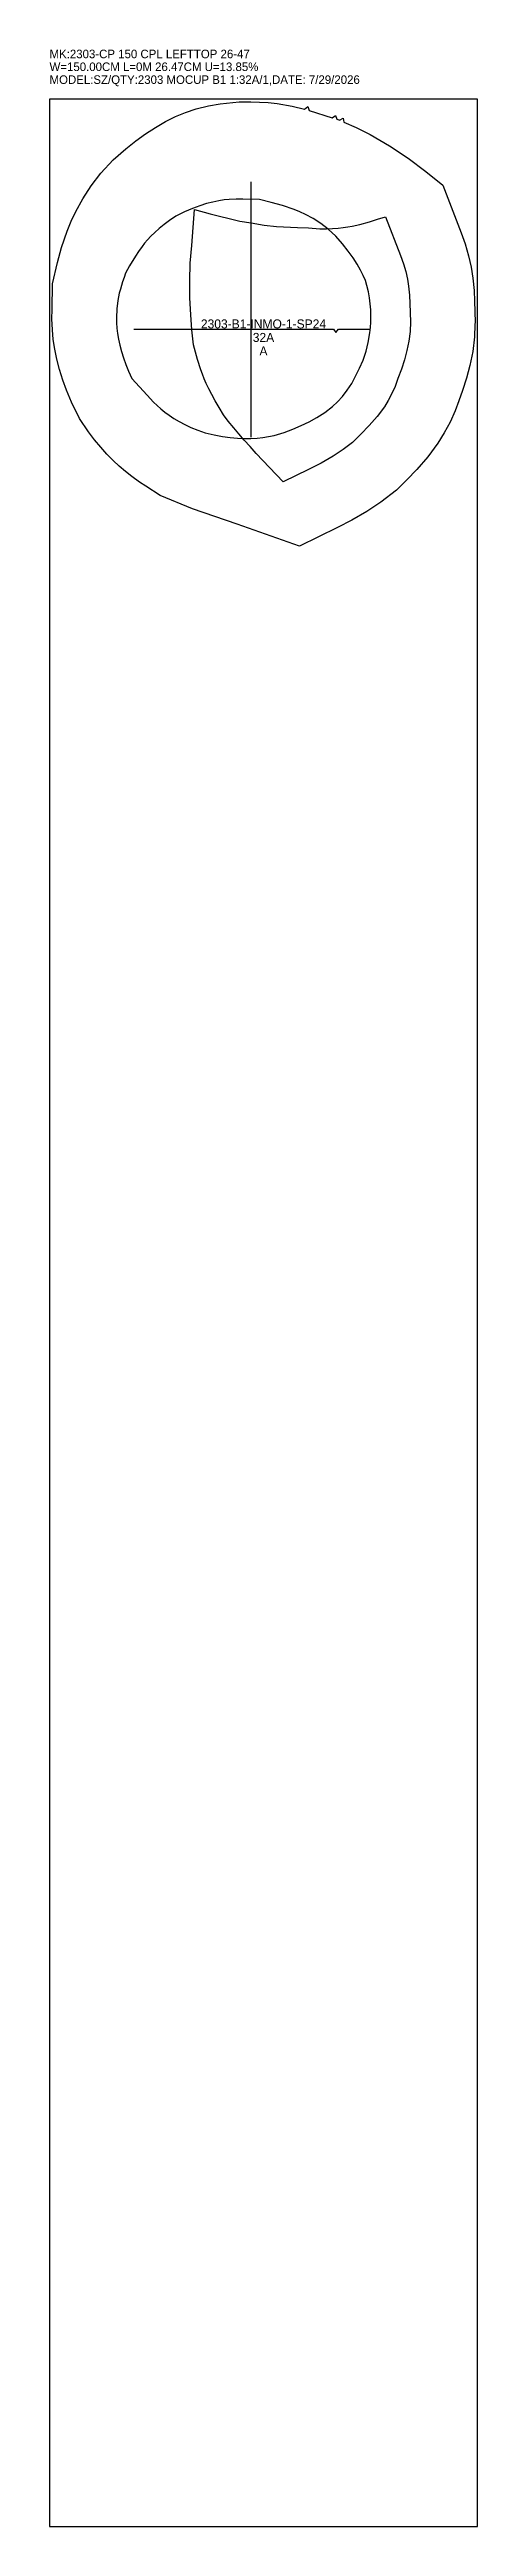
# Model space of a CAD drawing. Header units: inches. Extents: x 0 to 10.4, y 0 to 60.3.
import ezdxf
from ezdxf.enums import TextEntityAlignment as Align

# ---------------------------------------------------------------- set-up
doc = ezdxf.new("R2010")
doc.units = ezdxf.units.IN

msp = doc.modelspace()

# ---------------------------------------------------------------- linework, layer by layer
at = {"layer": 'T001L001'}
for points in [[(0, 0), (10.421, 0), (10.421, 59.055), (0, 59.055), (0, 0)], [(0.416, 51.982), (0.327, 52.22), (0.245, 52.477), (0.179, 52.729), (0.128, 52.975), (0.092, 53.211), (0.07, 53.442), (0.059, 53.716), (0.061, 53.939), (0.075, 54.567), (0.196, 55.082), (0.296, 55.451), (0.43, 55.847), (0.529, 56.089), (0.641, 56.329), (0.808, 56.635), (1.013, 56.948), (1.251, 57.255), (1.549, 57.582), (1.858, 57.85), (2.1, 58.042), (2.34, 58.217), (2.581, 58.373), (2.823, 58.513), (3.069, 58.634), (3.314, 58.736), (3.567, 58.822), (3.871, 58.898), (4.157, 58.947), (4.617, 58.995), (4.901, 58.995), (5.113, 58.989), (5.321, 58.975), (5.543, 58.951), (5.912, 58.89), (6.207, 58.817), (6.286, 58.878), (6.321, 58.785), (6.881, 58.607), (6.961, 58.664), (6.993, 58.57), (7.045, 58.553), (7.061, 58.546), (7.147, 58.594), (7.169, 58.498), (7.465, 58.365), (7.809, 58.195), (8.28, 57.922), (8.736, 57.623), (9.16, 57.299), (9.575, 56.963), (10.023, 55.81), (10.121, 55.54), (10.204, 55.25), (10.265, 54.972), (10.307, 54.706), (10.336, 54.406), (10.349, 54.144), (10.362, 53.631), (10.36, 53.578), (10.349, 53.276), (10.304, 52.917), (10.237, 52.582), (10.153, 52.268), (10.057, 51.97), (9.963, 51.717), (9.876, 51.478), (9.752, 51.2), (9.613, 50.942), (9.458, 50.692), (9.208, 50.352), (8.946, 50.05), (8.698, 49.794), (8.446, 49.549), (8.07, 49.25), (7.729, 49.027), (7.363, 48.818), (7.009, 48.636), (6.083, 48.185), (4.568, 48.715), (3.482, 49.094), (2.695, 49.416), (2.342, 49.644), (2.19, 49.743), (2.002, 49.877), (1.851, 49.996), (1.7, 50.125), (1.548, 50.268), (1.397, 50.423), (1.247, 50.591), (1.099, 50.772), (0.953, 50.965), (0.727, 51.286), (0.538, 51.689), (0.416, 51.982)], [(4.907, 50.838), (4.907, 57.046)], [(3.482, 56.397), (3.287, 56.314), (3.076, 56.215), (2.923, 56.108), (2.788, 56.006), (2.669, 55.908), (2.564, 55.814), (2.471, 55.724), (2.39, 55.637), (2.317, 55.553), (2.253, 55.471), (2.169, 55.352), (2.093, 55.236), (1.944, 55.007), (1.853, 54.821), (1.816, 54.721), (1.781, 54.61), (1.753, 54.528), (1.726, 54.438), (1.7, 54.34), (1.664, 54.161), (1.639, 53.959), (1.631, 53.734), (1.634, 53.613), (1.643, 53.486), (1.659, 53.354), (1.682, 53.216), (1.713, 53.072), (1.752, 52.922), (1.8, 52.766), (1.858, 52.605), (1.926, 52.437), (2.004, 52.264)], [(5.688, 49.744), (5.355, 50.097), (5.035, 50.44), (4.885, 50.604), (4.742, 50.762), (4.609, 50.914), (4.486, 51.059), (4.351, 51.225), (4.237, 51.376), (4.127, 51.555), (4.031, 51.719), (3.949, 51.87), (3.878, 52.009), (3.817, 52.138), (3.766, 52.257), (3.722, 52.369), (3.684, 52.474), (3.606, 52.728), (3.503, 53.084), (3.468, 53.442), (3.44, 53.81), (3.42, 54.222), (3.415, 54.64), (3.429, 55.066), (3.465, 55.494), (3.53, 56.375)], [(7.634, 52.709), (7.707, 52.927), (7.759, 53.138), (7.798, 53.373), (7.812, 53.5), (7.821, 53.636), (7.825, 53.779), (7.825, 53.93), (7.794, 54.228), (7.769, 54.374), (7.73, 54.528), (7.691, 54.645), (7.639, 54.769), (7.574, 54.901), (7.493, 55.043), (7.393, 55.195), (7.274, 55.359), (7.133, 55.536), (6.968, 55.728), (6.787, 55.893), (6.604, 56.034), (6.421, 56.153), (6.237, 56.254), (6.098, 56.319), (5.958, 56.376), (5.677, 56.471), (5.396, 56.547), (5.114, 56.614), (4.707, 56.623), (4.546, 56.624), (4.376, 56.617), (4.252, 56.605), (4.12, 56.585), (3.978, 56.556), (3.826, 56.516), (3.661, 56.463), (3.482, 56.397)], [(3.53, 56.375), (3.91, 56.269), (4.136, 56.208), (4.371, 56.151), (4.637, 56.094), (4.913, 56.047), (5.226, 55.992), (5.529, 55.962), (6.037, 55.937), (6.308, 55.924), (6.583, 55.901), (6.744, 55.904), (6.892, 55.912), (7.027, 55.922), (7.151, 55.935), (7.264, 55.951), (7.369, 55.969), (7.559, 56.01), (7.794, 56.077), (7.983, 56.135), (8.185, 56.192)], [(8.185, 56.192), (8.548, 55.258), (8.622, 55.054), (8.677, 54.862), (8.717, 54.68), (8.744, 54.507), (8.765, 54.293), (8.775, 54.086), (8.787, 53.641), (8.778, 53.403), (8.749, 53.169), (8.703, 52.94), (8.642, 52.713), (8.568, 52.485), (8.485, 52.259), (8.416, 52.07), (8.337, 51.895), (8.249, 51.73), (8.153, 51.576), (7.977, 51.336), (7.785, 51.115), (7.583, 50.906), (7.376, 50.705)], [(2.052, 53.464), (6.916, 53.463), (6.975, 53.384), (7.034, 53.463), (7.807, 53.463)], [(2.004, 52.264), (2.195, 52.06), (2.377, 51.857), (2.536, 51.689), (2.711, 51.525), (2.809, 51.445), (2.915, 51.366), (3.03, 51.289), (3.156, 51.214), (3.294, 51.141), (3.445, 51.07), (3.61, 51.002), (3.792, 50.937), (4.007, 50.89), (4.21, 50.853), (4.4, 50.827), (4.579, 50.81), (4.747, 50.802), (4.906, 50.802), (5.056, 50.81), (5.197, 50.825), (5.336, 50.847), (5.468, 50.875), (5.713, 50.946), (5.927, 51.028), (6.13, 51.118), (6.322, 51.209), (6.512, 51.311), (6.703, 51.433), (6.888, 51.578), (7.012, 51.694), (7.133, 51.826), (7.25, 51.975), (7.363, 52.144), (7.549, 52.511), (7.634, 52.709)], [(7.376, 50.705), (7.151, 50.531), (6.907, 50.371), (6.612, 50.203), (6.303, 50.044), (5.688, 49.744)]]:
    msp.add_lwpolyline(points, dxfattribs=at)

# ---------------------------------------------------------------- texts
at = {"layer": 'ABC'}
for s, p in [('W=150.00CM L=0M 26.47CM U=13.85%', (0.001, 59.68)), ('MK:2303-CP 150 CPL LEFTTOP 26-47', (0.001, 59.992)), ('MODEL:SZ/QTY:2303 MOCUP B1 1:32A/1,DATE: 7/29/2026', (0.001, 59.367))]:
    msp.add_text(s, height=0.20827, dxfattribs=at).set_placement(p, align=Align.BOTTOM_LEFT)
for s, height, p in [('2303-B1-INMO-1-SP24', 0.21929, (5.21, 53.59)), ('32A', 0.2193, (5.21, 53.261)), ('A', 0.219, (5.21, 52.932))]:
    msp.add_text(s, height=height, dxfattribs=at).set_placement(p, align=Align.MIDDLE_CENTER)

doc.saveas('drawing.dxf')
